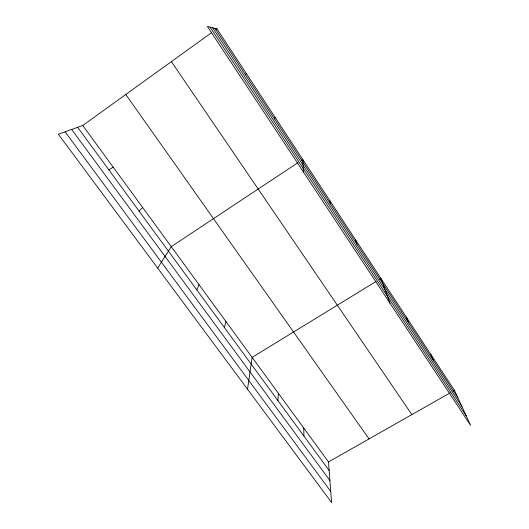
<?xml version="1.0" encoding="UTF-8"?>
<svg xmlns="http://www.w3.org/2000/svg" width="529" height="529" viewBox="0 0 529 529"><rect width="100%" height="100%" fill="white"/><g stroke="black" fill="none" stroke-linecap="round" stroke-linejoin="round"><path stroke-width="0.79" d="M277.937 400.605L278.333 393.239M247.526 389.218L252.135 357.373L376.145 281.415M224.402 327.55L225.962 321.539M274.538 118.965L275.067 117.312M196.828 289.925L199.016 284.642M157.662 268.084L171.257 246.64L298.012 162.641M139.101 211.15L142.658 207.48M82.762 125.479L328.489 461.916L331.604 502.55L58.369 134.234L82.762 125.479L211.679 32.593M215.607 29.756L216.923 28.817L454.49 390.415L470.631 425.409L207.375 26.45L216.923 28.817M301.411 160.393L302.773 159.487L303.448 172.044M108.868 169.888L113.173 167.111M379.577 279.312L380.946 278.472L389.999 303.21M328.489 461.916L450.205 392.849M453.062 391.229L454.49 390.415M245.231 74.391L246.461 73.776M65.1 131.82L330.751 491.448M71.653 129.466L329.917 480.563M77.664 127.31L329.15 470.499M125.79 94.473L369.05 438.898M171.383 61.622L411.879 414.597M212.585 27.739L461.883 406.444M210.02 27.105L466.214 415.82M214.933 28.321L457.896 397.788M430.705 354.212L433.641 360.904M406.206 316.917L408.633 322.882M355.68 240.014L357.029 244.398M329.633 200.372L330.394 203.903M303.772 428.073L303.917 436.068"/></g></svg>
